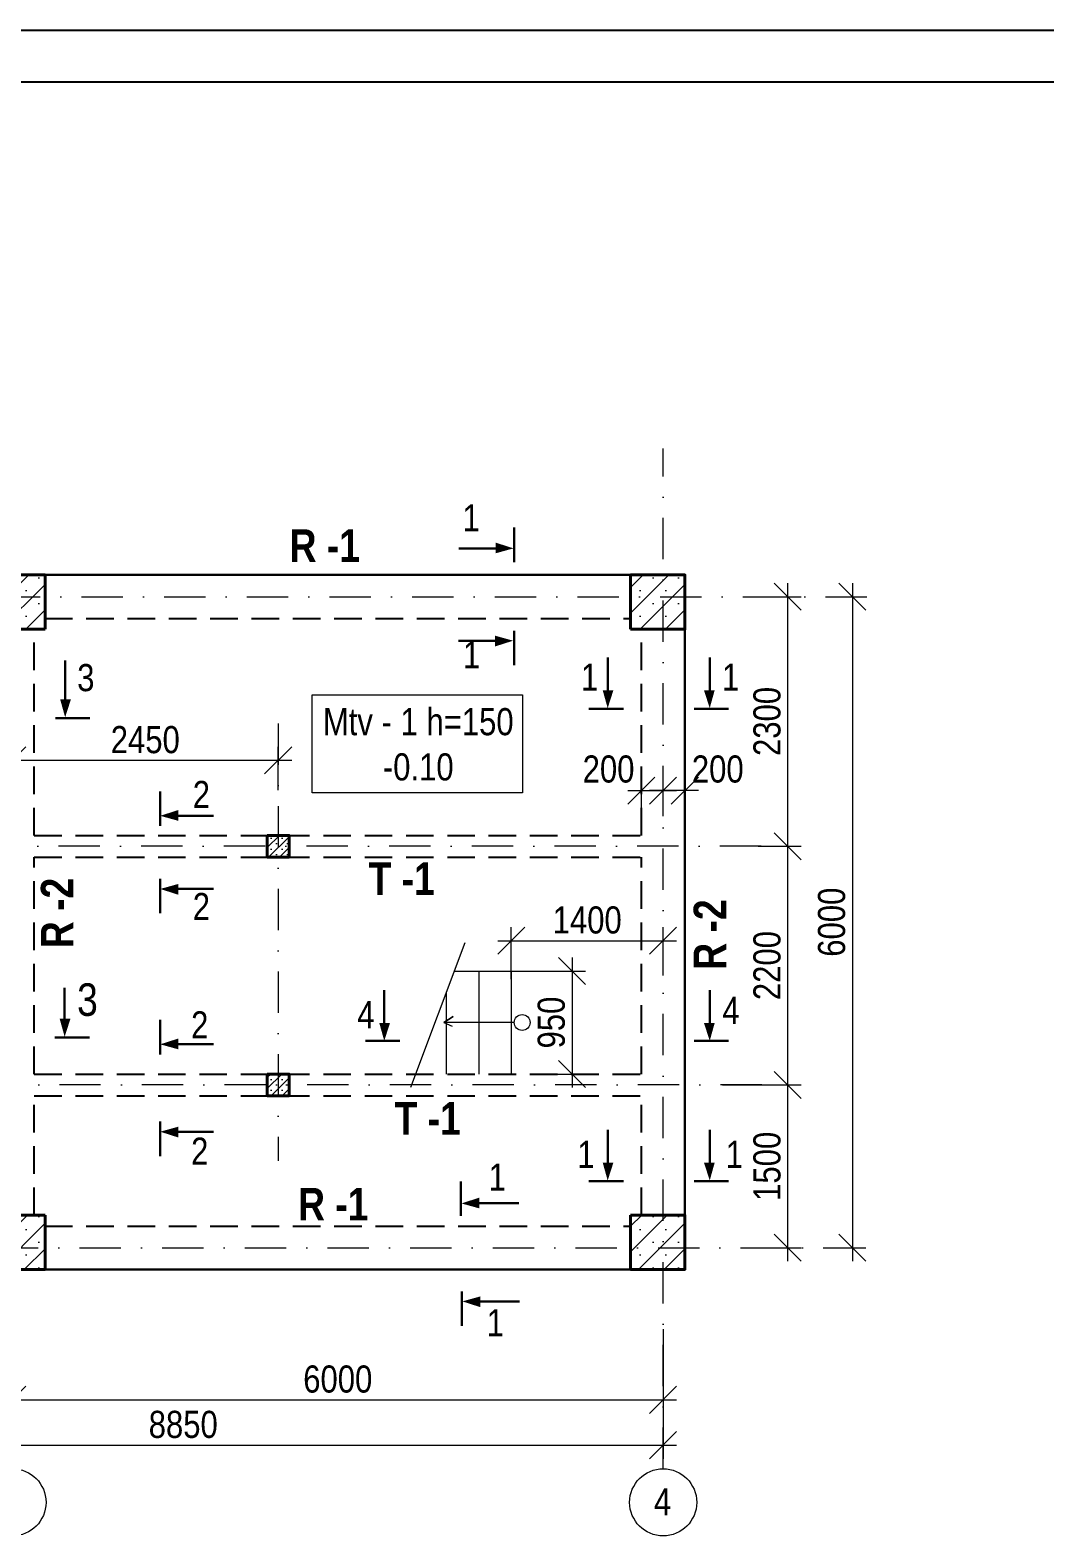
# Model space of a CAD drawing. Header units: millimetres. Extents: x -149347 to 251215, y -2929184 to -2541447.
# Drawn here: x 31273 to 40631, y -2567714 to -2553837 of the extents above; entities that cross this region are included whole.
import ezdxf

# ---------------------------------------------------------------- set-up
doc = ezdxf.new("R2010")
doc.units = ezdxf.units.MM
doc.linetypes.add('DASHDOTX2', pattern=[50.8, 25.4, -12.7, 0, -12.7])
doc.linetypes.add('HIDDEN2', pattern=[4.7625, 3.175, -1.5875])
for name, color, linetype, lineweight in [('аракясмя', 130, 'Continuous', 20), ('Калонлар', 2, 'Continuous', 40), ('стены', 33, 'Continuous', 40)]:
    doc.layers.add(name, color=color, linetype=linetype, lineweight=lineweight)
doc.styles.add('style1', font='A3TI(LA).TTF', dxfattribs={"height": 400})
doc.styles.add('style6', font='ARIALN.TTF', dxfattribs={"height": 300})
doc.dimstyles.new('DIM_100', dxfattribs={"dimscale": 100, "dimtxt": 250, "dimasz": 2.5, "dimexe": 1.25, "dimexo": 0.625, "dimtad": 1, "dimdec": 0, "dimtxsty": 'style1', "dimblk": 'OBLIQUE', "dimcen": 2.5, "dimdle": 1.25, "dimclrd": 251, "dimclre": 251, "dimaunit": 1, "dimadec": 3, "dimazin": 0, "dimtfac": 1, "dimtdec": 0, "dimtmove": 1, "dimatfit": 3, "dimfxl": 1.25, "dimlwd": 5, "dimlwe": 5, "dimarcsym": 0})
pattern_1 = [(45, (-584290.526, 32152.45), (-50.5139407, 50.5139407), []), (45, (-584240.01, 32152.45), (-50.5139407, 50.5139407), [0, -71.4375])]

# ---------------------------------------------------------------- blocks, each defined once
blk = doc.blocks.new('mekteb')
at = {"color": 0, "lineweight": 25}
blk.add_line((99643, -1821466), (139843, -1821466), dxfattribs=at)
at = {"color": 0, "lineweight": 25, "ltscale": 15}
blk.add_line((139343, -1821966), (101643, -1821966), dxfattribs=at)
blk = doc.blocks.new('_Oblique')
at = {"color": 0, "linetype": 'ByBlock', "lineweight": -2}
blk.add_line((-0.5, -0.5), (0.5, 0.5), dxfattribs=at)
blk = doc.blocks.new('*D414')
at = {"color": 251, "lineweight": 5, "ltscale": 50, "transparency": 16777216}
for p, q in [((31110, -2565808), (31110, -2566585)), ((37110, -2565808), (37110, -2566585))]:
    blk.add_line(p, q, dxfattribs=at)
at = {"color": 251, "linetype": 'ByBlock', "lineweight": 5, "ltscale": 50, "transparency": 16777216}
blk.add_line((30985, -2566460), (37235, -2566460), dxfattribs=at)
at = {"layer": 'Defpoints', "color": 0, "lineweight": 15, "ltscale": 50, "transparency": 16777216}
for p in [(31110, -2565746), (37110, -2565746), (37110, -2566460)]:
    blk.add_point(p, dxfattribs=at)
at = {"color": 251, "lineweight": 5, "ltscale": 50, "transparency": 16777216, "xscale": 250, "yscale": 250, "zscale": 250, "rotation": 180}
blk.add_blockref('_Oblique', (31110, -2566460), dxfattribs=at)
at = {"color": 251, "lineweight": 5, "ltscale": 50, "transparency": 16777216, "xscale": 250, "yscale": 250, "zscale": 250}
blk.add_blockref('_Oblique', (37110, -2566460), dxfattribs=at)
at = {"color": 0, "lineweight": 15, "ltscale": 50, "transparency": 16777216, "insert": (34110, -2566270), "char_height": 300, "attachment_point": 5, "style": 'style6'}
blk.add_mtext('{\\H0.83333x;6000}', dxfattribs=at)
blk = doc.blocks.new('*D415')
at = {"color": 251, "linetype": 'ByBlock', "lineweight": 5, "ltscale": 50, "transparency": 16777216}
blk.add_line((38855, -2558933), (38855, -2565183), dxfattribs=at)
at = {"color": 251, "lineweight": 5, "ltscale": 50, "transparency": 16777216}
for p, q in [((38752, -2559058), (38980, -2559058)), ((38752, -2565058), (38980, -2565058))]:
    blk.add_line(p, q, dxfattribs=at)
at = {"layer": 'Defpoints', "color": 0, "lineweight": 15, "ltscale": 50, "transparency": 16777216}
for p in [(38690, -2559058), (38690, -2565058), (38855, -2565058)]:
    blk.add_point(p, dxfattribs=at)
at = {"color": 251, "lineweight": 5, "ltscale": 50, "transparency": 16777216, "xscale": 250, "yscale": 250, "zscale": 250}
for p, rotation in [((38855, -2559058), 90), ((38855, -2565058), 270)]:
    blk.add_blockref('_Oblique', p, dxfattribs=dict(at, rotation=rotation))
at = {"color": 0, "lineweight": 15, "ltscale": 50, "transparency": 16777216, "insert": (38665, -2562058), "char_height": 300, "attachment_point": 5, "rotation": 90, "style": 'style6'}
blk.add_mtext('{\\H0.83333x;6000}', dxfattribs=at)
blk = doc.blocks.new('*D416')
at = {"color": 251, "linetype": 'ByBlock', "lineweight": 5, "ltscale": 50, "transparency": 16777216}
blk.add_line((38259, -2563683), (38259, -2561233), dxfattribs=at)
at = {"color": 251, "lineweight": 5, "ltscale": 50, "transparency": 16777216}
for p, q in [((37997, -2561358), (38384, -2561358)), ((37657, -2563558), (38384, -2563558))]:
    blk.add_line(p, q, dxfattribs=at)
at = {"layer": 'Defpoints', "color": 0, "lineweight": 15, "ltscale": 50, "transparency": 16777216}
for p in [(37934, -2561358), (38259, -2561358), (37594, -2563558)]:
    blk.add_point(p, dxfattribs=at)
at = {"color": 251, "lineweight": 5, "ltscale": 50, "transparency": 16777216, "xscale": 250, "yscale": 250, "zscale": 250}
for p, rotation in [((38259, -2561358), 90), ((38259, -2563558), 270)]:
    blk.add_blockref('_Oblique', p, dxfattribs=dict(at, rotation=rotation))
at = {"color": 0, "lineweight": 15, "ltscale": 50, "transparency": 16777216, "insert": (38069, -2562458), "char_height": 300, "attachment_point": 5, "rotation": 90, "style": 'style6'}
blk.add_mtext('{\\H0.83333x;2200}', dxfattribs=at)
blk = doc.blocks.new('*D417')
at = {"color": 251, "linetype": 'ByBlock', "lineweight": 5, "ltscale": 50, "transparency": 16777216}
blk.add_line((38259, -2565183), (38259, -2563433), dxfattribs=at)
at = {"color": 251, "lineweight": 5, "ltscale": 50, "transparency": 16777216}
for p, q in [((37997, -2563558), (38384, -2563558)), ((37987, -2565058), (38384, -2565058))]:
    blk.add_line(p, q, dxfattribs=at)
at = {"layer": 'Defpoints', "color": 0, "lineweight": 15, "ltscale": 50, "transparency": 16777216}
for p in [(37934, -2563558), (38259, -2563558), (37924, -2565058)]:
    blk.add_point(p, dxfattribs=at)
at = {"color": 251, "lineweight": 5, "ltscale": 50, "transparency": 16777216, "xscale": 250, "yscale": 250, "zscale": 250}
for p, rotation in [((38259, -2563558), 90), ((38259, -2565058), 270)]:
    blk.add_blockref('_Oblique', p, dxfattribs=dict(at, rotation=rotation))
at = {"color": 0, "lineweight": 15, "ltscale": 50, "transparency": 16777216, "insert": (38069, -2564308), "char_height": 300, "attachment_point": 5, "rotation": 90, "style": 'style6'}
blk.add_mtext('{\\H0.83333x;1500}', dxfattribs=at)
blk = doc.blocks.new('*D418')
at = {"color": 251, "linetype": 'ByBlock', "lineweight": 5, "ltscale": 50, "transparency": 16777216}
blk.add_line((38259, -2561483), (38259, -2558933), dxfattribs=at)
at = {"color": 251, "lineweight": 5, "ltscale": 50, "transparency": 16777216}
for p, q in [((37997, -2559058), (38384, -2559058)), ((37987, -2561358), (38384, -2561358))]:
    blk.add_line(p, q, dxfattribs=at)
at = {"layer": 'Defpoints', "color": 0, "lineweight": 15, "ltscale": 50, "transparency": 16777216}
for p in [(37934, -2559058), (38259, -2559058), (37924, -2561358)]:
    blk.add_point(p, dxfattribs=at)
at = {"color": 251, "lineweight": 5, "ltscale": 50, "transparency": 16777216, "xscale": 250, "yscale": 250, "zscale": 250}
for p, rotation in [((38259, -2559058), 90), ((38259, -2561358), 270)]:
    blk.add_blockref('_Oblique', p, dxfattribs=dict(at, rotation=rotation))
at = {"color": 0, "lineweight": 15, "ltscale": 50, "transparency": 16777216, "insert": (38069, -2560208), "char_height": 300, "attachment_point": 5, "rotation": 90, "style": 'style6'}
blk.add_mtext('{\\H0.83333x;2300}', dxfattribs=at)
blk = doc.blocks.new('*D419')
at = {"color": 251, "lineweight": 5, "ltscale": 50, "transparency": 16777216}
for p, q in [((36910, -2561012), (36910, -2560720)), ((37110, -2561082), (37110, -2560720))]:
    blk.add_line(p, q, dxfattribs=at)
at = {"color": 251, "linetype": 'ByBlock', "lineweight": 5, "ltscale": 50, "transparency": 16777216}
blk.add_line((36785, -2560845), (37235, -2560845), dxfattribs=at)
at = {"layer": 'Defpoints', "color": 0, "lineweight": 15, "ltscale": 50, "transparency": 16777216}
for p in [(37110, -2560845), (36910, -2561074), (37110, -2561145)]:
    blk.add_point(p, dxfattribs=at)
at = {"color": 251, "lineweight": 5, "ltscale": 50, "transparency": 16777216, "xscale": 250, "yscale": 250, "zscale": 250, "rotation": 180}
blk.add_blockref('_Oblique', (36910, -2560845), dxfattribs=at)
at = {"color": 251, "lineweight": 5, "ltscale": 50, "transparency": 16777216, "xscale": 250, "yscale": 250, "zscale": 250}
blk.add_blockref('_Oblique', (37110, -2560845), dxfattribs=at)
at = {"color": 0, "lineweight": 15, "ltscale": 50, "transparency": 16777216, "insert": (36607, -2560648), "char_height": 300, "attachment_point": 5, "style": 'style6'}
blk.add_mtext('{\\H0.83333x;200}', dxfattribs=at)
blk = doc.blocks.new('*D412')
at = {"color": 251, "lineweight": 5, "ltscale": 50, "transparency": 16777216}
for p, q in [((31110, -2560751), (31110, -2560442)), ((33560, -2560841), (33560, -2560442))]:
    blk.add_line(p, q, dxfattribs=at)
at = {"color": 251, "linetype": 'ByBlock', "lineweight": 5, "ltscale": 50, "transparency": 16777216}
blk.add_line((33685, -2560567), (30985, -2560567), dxfattribs=at)
at = {"layer": 'Defpoints', "color": 0, "lineweight": 15, "ltscale": 50, "transparency": 16777216}
for p in [(31110, -2560567), (31110, -2560814), (33560, -2560903)]:
    blk.add_point(p, dxfattribs=at)
at = {"color": 251, "lineweight": 5, "ltscale": 50, "transparency": 16777216, "xscale": 250, "yscale": 250, "zscale": 250, "rotation": 180}
blk.add_blockref('_Oblique', (31110, -2560567), dxfattribs=at)
at = {"color": 251, "lineweight": 5, "ltscale": 50, "transparency": 16777216, "xscale": 250, "yscale": 250, "zscale": 250}
blk.add_blockref('_Oblique', (33560, -2560567), dxfattribs=at)
at = {"color": 0, "lineweight": 15, "ltscale": 50, "transparency": 16777216, "insert": (32335, -2560377), "char_height": 300, "attachment_point": 5, "style": 'style6'}
blk.add_mtext('{\\H0.83333x;2450}', dxfattribs=at)
blk = doc.blocks.new('*D413')
at = {"color": 251, "lineweight": 5, "ltscale": 50, "transparency": 16777216}
for p, q in [((37110, -2561082), (37110, -2560720)), ((37310, -2561012), (37310, -2560720))]:
    blk.add_line(p, q, dxfattribs=at)
at = {"color": 251, "linetype": 'ByBlock', "lineweight": 5, "ltscale": 50, "transparency": 16777216}
blk.add_line((37435, -2560845), (36985, -2560845), dxfattribs=at)
at = {"layer": 'Defpoints', "color": 0, "lineweight": 15, "ltscale": 50, "transparency": 16777216}
for p in [(37110, -2560845), (37110, -2561145), (37310, -2561074)]:
    blk.add_point(p, dxfattribs=at)
at = {"color": 251, "lineweight": 5, "ltscale": 50, "transparency": 16777216, "xscale": 250, "yscale": 250, "zscale": 250, "rotation": 180}
blk.add_blockref('_Oblique', (37110, -2560845), dxfattribs=at)
at = {"color": 251, "lineweight": 5, "ltscale": 50, "transparency": 16777216, "xscale": 250, "yscale": 250, "zscale": 250}
blk.add_blockref('_Oblique', (37310, -2560845), dxfattribs=at)
at = {"color": 0, "lineweight": 15, "ltscale": 50, "transparency": 16777216, "insert": (37614, -2560648), "char_height": 300, "attachment_point": 5, "style": 'style6'}
blk.add_mtext('{\\H0.83333x;200}', dxfattribs=at)
blk = doc.blocks.new('*D381')
at = {"color": 251, "linetype": 'ByBlock', "lineweight": 5, "ltscale": 50, "transparency": 16777216}
blk.add_line((36270, -2562383), (36270, -2563583), dxfattribs=at)
at = {"color": 251, "lineweight": 5, "ltscale": 50, "transparency": 16777216}
for p, q in [((35482, -2562508), (36395, -2562508)), ((36035, -2563458), (36395, -2563458))]:
    blk.add_line(p, q, dxfattribs=at)
at = {"layer": 'Defpoints', "color": 0, "lineweight": 15, "ltscale": 50, "transparency": 16777216}
for p in [(35419, -2562508), (35972, -2563458), (36270, -2563458)]:
    blk.add_point(p, dxfattribs=at)
at = {"color": 251, "lineweight": 5, "ltscale": 50, "transparency": 16777216, "xscale": 250, "yscale": 250, "zscale": 250}
for p, rotation in [((36270, -2562508), 90), ((36270, -2563458), 270)]:
    blk.add_blockref('_Oblique', p, dxfattribs=dict(at, rotation=rotation))
at = {"color": 0, "lineweight": 15, "ltscale": 50, "transparency": 16777216, "insert": (36080, -2562983), "char_height": 300, "attachment_point": 5, "rotation": 90, "style": 'style6'}
blk.add_mtext('{\\H0.83333x;950}', dxfattribs=at)
blk = doc.blocks.new('*D382')
at = {"color": 251, "lineweight": 5, "ltscale": 50, "transparency": 16777216}
for p, q in [((35710, -2562583), (35710, -2562104)), ((37110, -2562549), (37110, -2562104))]:
    blk.add_line(p, q, dxfattribs=at)
at = {"color": 251, "linetype": 'ByBlock', "lineweight": 5, "ltscale": 50, "transparency": 16777216}
blk.add_line((35585, -2562229), (37235, -2562229), dxfattribs=at)
at = {"layer": 'Defpoints', "color": 0, "lineweight": 15, "ltscale": 50, "transparency": 16777216}
for p in [(37110, -2562229), (35710, -2562646), (37110, -2562611)]:
    blk.add_point(p, dxfattribs=at)
at = {"color": 251, "lineweight": 5, "ltscale": 50, "transparency": 16777216, "xscale": 250, "yscale": 250, "zscale": 250, "rotation": 180}
blk.add_blockref('_Oblique', (35710, -2562229), dxfattribs=at)
at = {"color": 251, "lineweight": 5, "ltscale": 50, "transparency": 16777216, "xscale": 250, "yscale": 250, "zscale": 250}
blk.add_blockref('_Oblique', (37110, -2562229), dxfattribs=at)
at = {"color": 0, "lineweight": 15, "ltscale": 50, "transparency": 16777216, "insert": (36410, -2562039), "char_height": 300, "attachment_point": 5, "style": 'style6'}
blk.add_mtext('{\\H0.83333x;1400}', dxfattribs=at)
blk = doc.blocks.new('*D423')
at = {"color": 251, "lineweight": 5, "ltscale": 50, "transparency": 16777216}
for p, q in [((28260, -2566523), (28260, -2567003)), ((37110, -2566523), (37110, -2567003))]:
    blk.add_line(p, q, dxfattribs=at)
at = {"color": 251, "linetype": 'ByBlock', "lineweight": 5, "ltscale": 50, "transparency": 16777216}
blk.add_line((28135, -2566878), (37235, -2566878), dxfattribs=at)
at = {"layer": 'Defpoints', "color": 0, "lineweight": 15, "ltscale": 50, "transparency": 16777216}
for p in [(28260, -2566460), (37110, -2566460), (37110, -2566878)]:
    blk.add_point(p, dxfattribs=at)
at = {"color": 251, "lineweight": 5, "ltscale": 50, "transparency": 16777216, "xscale": 250, "yscale": 250, "zscale": 250, "rotation": 180}
blk.add_blockref('_Oblique', (28260, -2566878), dxfattribs=at)
at = {"color": 251, "lineweight": 5, "ltscale": 50, "transparency": 16777216, "xscale": 250, "yscale": 250, "zscale": 250}
blk.add_blockref('_Oblique', (37110, -2566878), dxfattribs=at)
at = {"color": 0, "lineweight": 15, "ltscale": 50, "transparency": 16777216, "insert": (32685, -2566688), "char_height": 300, "attachment_point": 5, "style": 'style6'}
blk.add_mtext('{\\H0.83333x;8850}', dxfattribs=at)

msp = doc.modelspace()

# ---------------------------------------------------------------- hatches: boundary and pattern name
at = {"lineweight": 15, "ltscale": 50}
h = msp.add_hatch(dxfattribs=at)
h.set_pattern_fill('SACNCR', color=4, scale=70)
h.set_pattern_definition([(45, (-776263.93, 22024.3), (-117.865862, 117.865862), []), (45, (-776146.07, 22024.3), (-117.865862, 117.865862), [0, -166.6875])])
h.paths.add_polyline_path([(31410.43563, -2559358.09921), (30910.43563, -2559358.09921), (30910.43563, -2558858.09921), (31410.43563, -2558858.09921)])
h = msp.add_hatch(dxfattribs=at)
h.set_pattern_fill('SACNCR', color=4, scale=70)
h.set_pattern_definition([(45, (-770363.93, 22024.3), (-117.865862, 117.865862), []), (45, (-770246.07, 22024.3), (-117.865862, 117.865862), [0, -166.6875])])
h.paths.add_polyline_path([(37310.43563, -2559358.09921), (36810.43563, -2559358.09921), (36810.43563, -2558858.09921), (37310.43563, -2558858.09921)])
h = msp.add_hatch(dxfattribs=at)
h.set_pattern_fill('SACNCR', color=4, scale=30)
h.set_pattern_definition(pattern_1)
h.paths.add_polyline_path([(33560.43563, -2561358.09921), (33560.43563, -2561458.09921), (33460.43563, -2561458.09921), (33460.43563, -2561358.09921)])
h.paths.add_polyline_path([(33660.43563, -2561358.09921), (33660.43563, -2561458.09921), (33560.43563, -2561458.09921), (33560.43563, -2561358.09921)])
h.paths.add_polyline_path([(33660.43563, -2561258.09921), (33660.43563, -2561358.09921), (33560.43563, -2561358.09921), (33560.43563, -2561258.09921)])
h.paths.add_polyline_path([(33560.43563, -2561358.09921), (33460.43563, -2561358.09921), (33460.43563, -2561258.09921), (33560.43563, -2561258.09921)])
h = msp.add_hatch(dxfattribs=at)
h.set_pattern_fill('SACNCR', color=4, scale=30)
h.set_pattern_definition(pattern_1)
h.paths.add_polyline_path([(33560.43563, -2563658.09921), (33460.43563, -2563658.09921), (33460.43563, -2563558.09921), (33560.43563, -2563558.09921)])
h.paths.add_polyline_path([(33660.43563, -2563658.09921), (33560.43563, -2563658.09921), (33560.43563, -2563558.09921), (33660.43563, -2563558.09921)])
h.paths.add_polyline_path([(33660.43563, -2563558.09921), (33560.43563, -2563558.09921), (33560.43563, -2563458.09921), (33660.43563, -2563458.09921)])
h.paths.add_polyline_path([(33560.43563, -2563558.09921), (33460.43563, -2563558.09921), (33460.43563, -2563458.09921), (33560.43563, -2563458.09921)])
h = msp.add_hatch(dxfattribs=at)
h.set_pattern_fill('SACNCR', color=4, scale=70)
h.set_pattern_definition([(45, (-776263.93, 27924.3), (-117.865862, 117.865862), []), (45, (-776146.07, 27924.3), (-117.865862, 117.865862), [0, -166.6875])])
h.paths.add_polyline_path([(31410.43563, -2565258.09921), (30910.43563, -2565258.09921), (30910.43563, -2564758.09921), (31410.43563, -2564758.09921)])
h = msp.add_hatch(dxfattribs=at)
h.set_pattern_fill('SACNCR', color=4, scale=70)
h.set_pattern_definition([(45, (-770363.93, 27924.3), (-117.865862, 117.865862), []), (45, (-770246.07, 27924.3), (-117.865862, 117.865862), [0, -166.6875])])
h.paths.add_polyline_path([(37310.43563, -2565258.09921), (36810.43563, -2565258.09921), (36810.43563, -2564758.09921), (37310.43563, -2564758.09921)])

# ---------------------------------------------------------------- linework, layer by layer
at = {"color": 1, "linetype": 'DASHDOTX2', "lineweight": 13, "ltscale": 15}
for p, q in [((37110.43563, -2567095.50308), (37110.43563, -2557691.3932)), ((26413.54769, -2559058.09921), (39127.88932, -2559058.09921)), ((26393.6768, -2565058.09921), (39127.88932, -2565058.09921))]:
    msp.add_line(p, q, dxfattribs=at)
at = {"lineweight": 30}
for p, q in [((35736.57973, -2558738.78942), (35736.57973, -2558421.39103)), ((35564.64958, -2558612.71361), (35225.91785, -2558612.71361)), ((35561.24022, -2559463.74604), (35222.5085, -2559463.74604)), ((35736.57973, -2559373.09032), (35736.57973, -2559690.48871)), ((31596.23195, -2560004.30083), (31596.23195, -2559646.69905)), ((36598.85457, -2559919.97565), (36598.85457, -2559618.16888)), ((37539.85224, -2559919.97565), (37539.85224, -2559618.16888)), ((31506.93473, -2560176.23098), (31824.33312, -2560176.23098)), ((36426.41997, -2560091.9058), (36743.81836, -2560091.9058)), ((37712.28683, -2560091.9058), (37394.88844, -2560091.9058)), ((32473.32129, -2561170.71894), (32473.32129, -2560853.32055)), ((32638.69629, -2561077.68474), (32963.17239, -2561077.68474)), ((32473.32129, -2561658.76805), (32473.32129, -2561976.16644)), ((32638.69629, -2561751.80225), (32963.17239, -2561751.80225)), ((31591.63736, -2562948.67826), (31591.63736, -2562662.31568)), ((34538.66548, -2562986.13654), (34538.66548, -2562684.32977)), ((37539.85224, -2562986.13654), (37539.85224, -2562684.32977)), ((32473.32129, -2563276.50847), (32473.32129, -2562959.11008)), ((31502.34014, -2563120.60842), (31819.73853, -2563120.60842)), ((32638.69629, -2563183.47427), (32963.17239, -2563183.47427)), ((34366.23089, -2563151.51154), (34683.62928, -2563151.51154)), ((37712.28683, -2563151.51154), (37394.88844, -2563151.51154)), ((32473.32129, -2563895.88756), (32473.32129, -2564213.28595)), ((32638.69629, -2563988.92176), (32963.17239, -2563988.92176)), ((36598.85457, -2564273.27264), (36598.85457, -2563971.46587)), ((37539.85224, -2564273.27264), (37539.85224, -2563971.46587)), ((35243.72991, -2564765.16118), (35243.72991, -2564447.76279)), ((36426.41997, -2564445.2028), (36743.81836, -2564445.2028)), ((37712.28683, -2564445.2028), (37394.88844, -2564445.2028)), ((35415.66006, -2564646.14285), (35778.32832, -2564646.14285)), ((35252.58362, -2565460.47733), (35252.58362, -2565777.87572)), ((35424.51377, -2565552.72757), (35787.18203, -2565552.72757))]:
    msp.add_line(p, q, dxfattribs=at)
at = {"color": 1, "lineweight": 15, "ltscale": 15}
msp.add_lwpolyline([(37310.43563, -2558858.09921), (30910.43563, -2558858.09921), (30910.43563, -2565258.09921), (37310.43563, -2565258.09921)], close=True, dxfattribs=at)
at = {"color": 3, "lineweight": 30}
for points in [[(31410.43563, -2558858.09921), (36810.43563, -2558858.09921)], [(37310.43563, -2564758.09921), (37310.43563, -2559358.09921)], [(31410.43563, -2565258.09921), (36810.43563, -2565258.09921)]]:
    msp.add_lwpolyline(points, dxfattribs=at)
at = {"linetype": 'HIDDEN2', "lineweight": 25, "ltscale": 80}
for points in [[(31310.43563, -2561258.09921), (31310.43563, -2559358.09921)], [(31410.43563, -2559258.09921), (36810.43563, -2559258.09921)], [(36910.43563, -2561258.09921), (36910.43563, -2559358.09921)], [(31310.43563, -2561258.09921), (36910.43563, -2561258.09921)], [(31310.43563, -2563458.09921), (31310.43563, -2561458.09921)], [(31310.43563, -2561458.09921), (36910.43563, -2561458.09921)], [(36910.43563, -2563458.09921), (36910.43563, -2561458.09921)], [(31310.43563, -2563458.09921), (36910.43563, -2563458.09921)], [(31310.43563, -2564758.09921), (31310.43563, -2563658.09921)], [(31310.43563, -2563658.09921), (36910.43563, -2563658.09921)], [(36910.43563, -2564758.09921), (36910.43563, -2563658.09921)], [(31410.43563, -2564858.09921), (36810.43563, -2564858.09921)]]:
    msp.add_lwpolyline(points, dxfattribs=at)
at = {"color": 0, "lineweight": 5, "ltscale": 15}
msp.add_lwpolyline([(33872.94085, -2559961.5142), (35814.50454, -2559961.5142), (35814.50454, -2560865.89822), (33872.94085, -2560865.89822)], close=True, dxfattribs=at)
at = {"color": 1, "linetype": 'DASHDOTX2', "lineweight": 13, "ltscale": 15}
for points in [[(33560.43563, -2560225.36172), (33560.43563, -2564256.18155)], [(38013.42488, -2561358.09921), (30252.67818, -2561358.09921)], [(38020.43275, -2563558.09921), (30247.72621, -2563558.09921)]]:
    msp.add_lwpolyline(points, dxfattribs=at)
at = {"color": 1, "lineweight": 15, "ltscale": 15}
msp.add_lwpolyline([(35736.80645, -2562983.09921), (35086.67285, -2562983.09921), (35173.93631, -2562926.65404), (35086.67285, -2562983.09921), (35164.83866, -2563017.58904)], dxfattribs=at)
msp.add_circle((35809.85705, -2562983.09921), 73.05059, dxfattribs=at)
at = {"color": 231, "lineweight": 15, "ltscale": 50}
for centre in [(31110.43563, -2567404.6693), (37110.43563, -2567404.6693)]:
    msp.add_circle(centre, 309.16622, dxfattribs=at)
at = {"lineweight": 30}
for points in [[(35564.64958, -2558559.60014), (35730.02458, -2558612.71361), (35564.64958, -2558658.65828)], [(35561.24022, -2559516.85951), (35726.61522, -2559463.74604), (35561.24022, -2559417.80137)], [(36651.96804, -2559919.97565), (36598.85457, -2560085.35065), (36552.9099, -2559919.97565)], [(37486.73877, -2559919.97565), (37539.85224, -2560085.35065), (37585.79691, -2559919.97565)], [(31649.34542, -2560004.30083), (31596.23195, -2560169.67583), (31550.28728, -2560004.30083)], [(32638.69629, -2561024.57127), (32473.32129, -2561077.68474), (32638.69629, -2561123.62941)], [(32638.69629, -2561804.91572), (32473.32129, -2561751.80225), (32638.69629, -2561705.85758)], [(31644.75083, -2562948.67826), (31591.63736, -2563114.05326), (31545.69269, -2562948.67826)], [(34591.77895, -2562986.13654), (34538.66548, -2563151.51154), (34492.72081, -2562986.13654)], [(37486.73877, -2562986.13654), (37539.85224, -2563151.51154), (37585.79691, -2562986.13654)], [(32638.69629, -2563130.3608), (32473.32129, -2563183.47427), (32638.69629, -2563229.41894)], [(32638.69629, -2564042.03523), (32473.32129, -2563988.92176), (32638.69629, -2563942.97709)], [(36651.96804, -2564273.27264), (36598.85457, -2564438.64764), (36552.9099, -2564273.27264)], [(37486.73877, -2564273.27264), (37539.85224, -2564438.64764), (37585.79691, -2564273.27264)], [(35415.66006, -2564596.61378), (35250.28506, -2564649.72725), (35415.66006, -2564695.67192)], [(35424.51377, -2565605.84104), (35259.13877, -2565552.72757), (35424.51377, -2565506.78289)]]:
    msp.add_solid(points, dxfattribs=at)
at = {"layer": 'аракясмя', "color": 0}
for p, q in [((35184.68083, -2562508.09921), (35710.43563, -2562508.09921)), ((35410.43563, -2562508.09921), (35410.43563, -2563458.09921)), ((35710.43563, -2562508.09921), (35710.43563, -2563458.09921)), ((35710.43563, -2562508.09921), (35710.43563, -2563458.09921)), ((35110.43563, -2562705.1465), (35110.43563, -2563458.09921))]:
    msp.add_line(p, q, dxfattribs=at)
msp.add_lwpolyline([(35282.26659, -2562249.1059), (34780.50491, -2563580.78496)], dxfattribs=at)
at = {"layer": 'Калонлар', "color": 1}
for points in [[(31410.43563, -2559358.09921), (31410.43563, -2558858.09921), (30910.43563, -2558858.09921), (30910.43563, -2559358.09921)], [(36810.43563, -2559358.09921), (36810.43563, -2558858.09921), (37310.43563, -2558858.09921), (37310.43563, -2559358.09921)], [(31410.43563, -2564758.09921), (31410.43563, -2565258.09921), (30910.43563, -2565258.09921), (30910.43563, -2564758.09921)], [(36810.43563, -2564758.09921), (36810.43563, -2565258.09921), (37310.43563, -2565258.09921), (37310.43563, -2564758.09921)]]:
    msp.add_lwpolyline(points, close=True, dxfattribs=at)
at = {"layer": 'стены', "color": 4}
for points in [[(33460.43563, -2561258.09921), (33460.43563, -2561458.09921), (33660.43563, -2561458.09921), (33660.43563, -2561258.09921), (33460.43563, -2561258.09921)], [(33460.43563, -2563458.09921), (33460.43563, -2563658.09921), (33660.43563, -2563658.09921), (33660.43563, -2563458.09921), (33460.43563, -2563458.09921)]]:
    msp.add_lwpolyline(points, dxfattribs=at)

# ---------------------------------------------------------------- block references
at = {"lineweight": 15, "xscale": 0.9604837554369011, "yscale": 0.9604837554369011, "zscale": 0.9604837554369011}
msp.add_blockref('mekteb', (-73827.0471, -804348.37509), dxfattribs=at)

# ---------------------------------------------------------------- texts
at = {"lineweight": 9, "char_height": 300, "width": 5396.4038597, "style": 'style6'}
for s, insert, attachment_point in [(' {\\fArial Narrow|b0|i0|c238|p34;\\H0.83333x;1}', (35419.40587, -2558206.87424), 3), (' {\\fArial Narrow|b0|i0|c238|p34;\\H0.83333x;1}', (35424.28593, -2559468.30756), 3), (' {\\fArial Narrow|b0|i0|c238|p34;\\H0.83333x;3}', (31866.34388, -2559932.4576), 9), ('{\\fArial Narrow|b0|i0|c238|p34;\\H0.83333x;1}', (36352.52189, -2559924.24043), 7), ('{\\fArial Narrow|b0|i0|c238|p34;\\H0.83333x;1}', (37653.05668, -2559924.24043), 7), (' {\\fArial Narrow|b0|i0|c238|p34;\\H0.83333x;2}', (32676.98487, -2561006.08861), 7), (' {\\fArial Narrow|b0|i0|c238|p34;\\H0.83333x;2}', (32676.98487, -2561788.62865), 1), ('{\\fArial Narrow|b0|i0|c238|p34;3}', (31897.46765, -2562925.61696), 9), (' {\\fArial Narrow|b0|i0|c238|p34;\\H0.83333x;4}', (34193.18531, -2563035.82049), 7), ('{\\fArial Narrow|b0|i0|c238|p34;\\H0.83333x;4}', (37656.55103, -2562995.09874), 7), (' {\\fArial Narrow|b0|i0|c238|p34;\\H0.83333x;2}', (32661.80146, -2563129.263), 7), (' {\\fArial Narrow|b0|i0|c238|p34;\\H0.83333x;2}', (32661.80146, -2564043.13303), 1), (' {\\fArial Narrow|b0|i0|c238|p34;\\H0.83333x;1}', (36478.37196, -2564322.9566), 9), (' {\\fArial Narrow|b0|i0|c238|p34;\\H0.83333x;1}', (37591.89011, -2564322.9566), 7), (' {\\fArial Narrow|b0|i0|c238|p34;\\H0.83333x;1}', (35405.36368, -2564532.1207), 7), (' {\\fArial Narrow|b0|i0|c238|p34;\\H0.83333x;1}', (35387.84502, -2565625.22453), 1)]:
    msp.add_mtext(s, dxfattribs=dict(at, insert=insert, attachment_point=attachment_point))
at = {"color": 2, "char_height": 300, "width": 2943.4782149, "attachment_point": 7, "style": 'style6'}
for s, insert in [('{\\fArial Narrow|b1|i0|c204|p34;R\\fArial Narrow|b1|i0|c238|p34; -1}', (33665.82668, -2558737.38204)), ('{\\fArial Narrow|b1|i0|c238|p34;T -1} {\\fArial Narrow|b0|i0|c162|p34; }', (34393.92452, -2561806.89039)), ('{\\fArial Narrow|b1|i0|c238|p34;T -1} {\\fArial Narrow|b0|i0|c162|p34; }', (34633.75855, -2564016.41008)), ('{\\fArial Narrow|b1|i0|c204|p34;R\\fArial Narrow|b1|i0|c238|p34; -1}', (33744.11264, -2564806.70687))]:
    msp.add_mtext(s, dxfattribs=dict(at, insert=insert))
at = {"color": 0, "ltscale": 3, "insert": (36609.65679, -2560755.30175), "char_height": 300, "width": 3897.4617739, "attachment_point": 9, "style": 'style6'}
msp.add_mtext('\\pxqc,t8;{\\fArial Narrow|b0|i0|c238|p34;    \\fArial Narrow|b0|i0|c204|p34;\\H0.83333x;Mtv\\fArial Narrow|b0|i0|c238|p34; \\fArial Narrow|b0|i0|c204|p34;-\\fArial Narrow|b0|i0|c238|p34; 1 h=150 \\P\\ptz;    \\H0.8x; \\H1.25x;-0.10}', dxfattribs=at)
at = {"color": 2, "char_height": 300, "width": 2943.4782149, "attachment_point": 3, "rotation": 90, "style": 'style6'}
for insert in [(31372.56492, -2561648.53304), (37391.63166, -2561847.39974)]:
    msp.add_mtext('{\\fArial Narrow|b1|i0|c204|p34;R\\fArial Narrow|b1|i0|c238|p34; -2}', dxfattribs=dict(at, insert=insert))
at = {"color": 231, "lineweight": 15, "ltscale": 50, "insert": (37024.71769, -2567274.073), "char_height": 250, "attachment_point": 1, "style": 'style6'}
msp.add_mtext_dynamic_manual_height_columns('{\\fArial Narrow|b0|i0|c238|p34;4}', width=157.5516269, gutter_width=12.5, heights=[0], dxfattribs=at)

# ---------------------------------------------------------------- dimensions: what is measured, and where the dimension line sits
at = {"color": 231, "lineweight": 15, "ltscale": 50}
for base, p1, p2, angle, picture, middle in [((38259.12659, -2559058.09921), (37924.2389, -2561358.09921), (37934.2389, -2559058.09921), 270, '*D418', (38068.98386, -2560208.09921)), ((38854.91393, -2565058.09921), (38689.76127, -2559058.09921), (38689.76127, -2565058.09921), 90, '*D415', (38664.7712, -2562058.09921)), ((31110.43563, -2560567.33561), (33560.43563, -2560903.19519), (31110.43563, -2560813.97266), 180, '*D412', (32335.43563, -2560377.19287)), ((38259.12659, -2561358.09921), (37594.2389, -2563558.09921), (37934.2389, -2561358.09921), 270, '*D416', (38068.98386, -2562458.09921)), ((37110.43563, -2562228.90566), (35710.43563, -2562645.55577), (37110.43563, -2562611.37941), 0, '*D382', (36410.43563, -2562038.76293)), ((36269.73768, -2563458.09921), (35419.30586, -2562508.09921), (35972.29314, -2563458.09921), 270, '*D381', (36079.59495, -2562983.09921)), ((38259.12659, -2563558.09921), (37924.2389, -2565058.09921), (37934.2389, -2563558.09921), 270, '*D417', (38068.98386, -2564308.09921)), ((37110.43563, -2566460.31697), (31110.43563, -2565745.77098), (37110.43563, -2565745.77098), 0, '*D414', (34110.43563, -2566270.17423))]:
    dim = msp.add_linear_dim(base=base, p1=p1, p2=p2, angle=angle, text='{\\H0.83333x;<>}', dimstyle='DIM_100', override={"dimtxsty": 'style6'}, dxfattribs=at)
    dim.commit()
    dim.dimension.update_dxf_attribs({"geometry": picture, "text_midpoint": middle})
for p1, angle, picture, middle in [((36910.43563, -2561074.12247), 0, '*D419', (36606.89919, -2560837.98866)), ((37310.43563, -2561074.12247), 180, '*D413', (37613.97207, -2560837.98866))]:
    dim = msp.add_linear_dim(base=(37110.43563, -2560844.92892), p1=p1, p2=(37110.43563, -2561144.96404), angle=angle, text='{\\H0.83333x;<>}', dimstyle='DIM_100', override={"dimtxsty": 'style6'}, dxfattribs=at)
    dim.commit()
    dim.dimension.update_dxf_attribs({"geometry": picture, "text_midpoint": middle, "dimtype": 160})
dim = msp.add_linear_dim(base=(37110.43563, -2566877.81876), p1=(28260.43563, -2566460.31697), p2=(37110.43563, -2566460.31697), text='{\\H0.83333x;<>}', dimstyle='DIM_100', override={"dimtxsty": 'style6'}, dxfattribs=at)
dim.commit()
dim.dimension.update_dxf_attribs({"geometry": '*D423', "text_midpoint": (32685.43563, -2566687.67602)})

doc.saveas('drawing.dxf')
